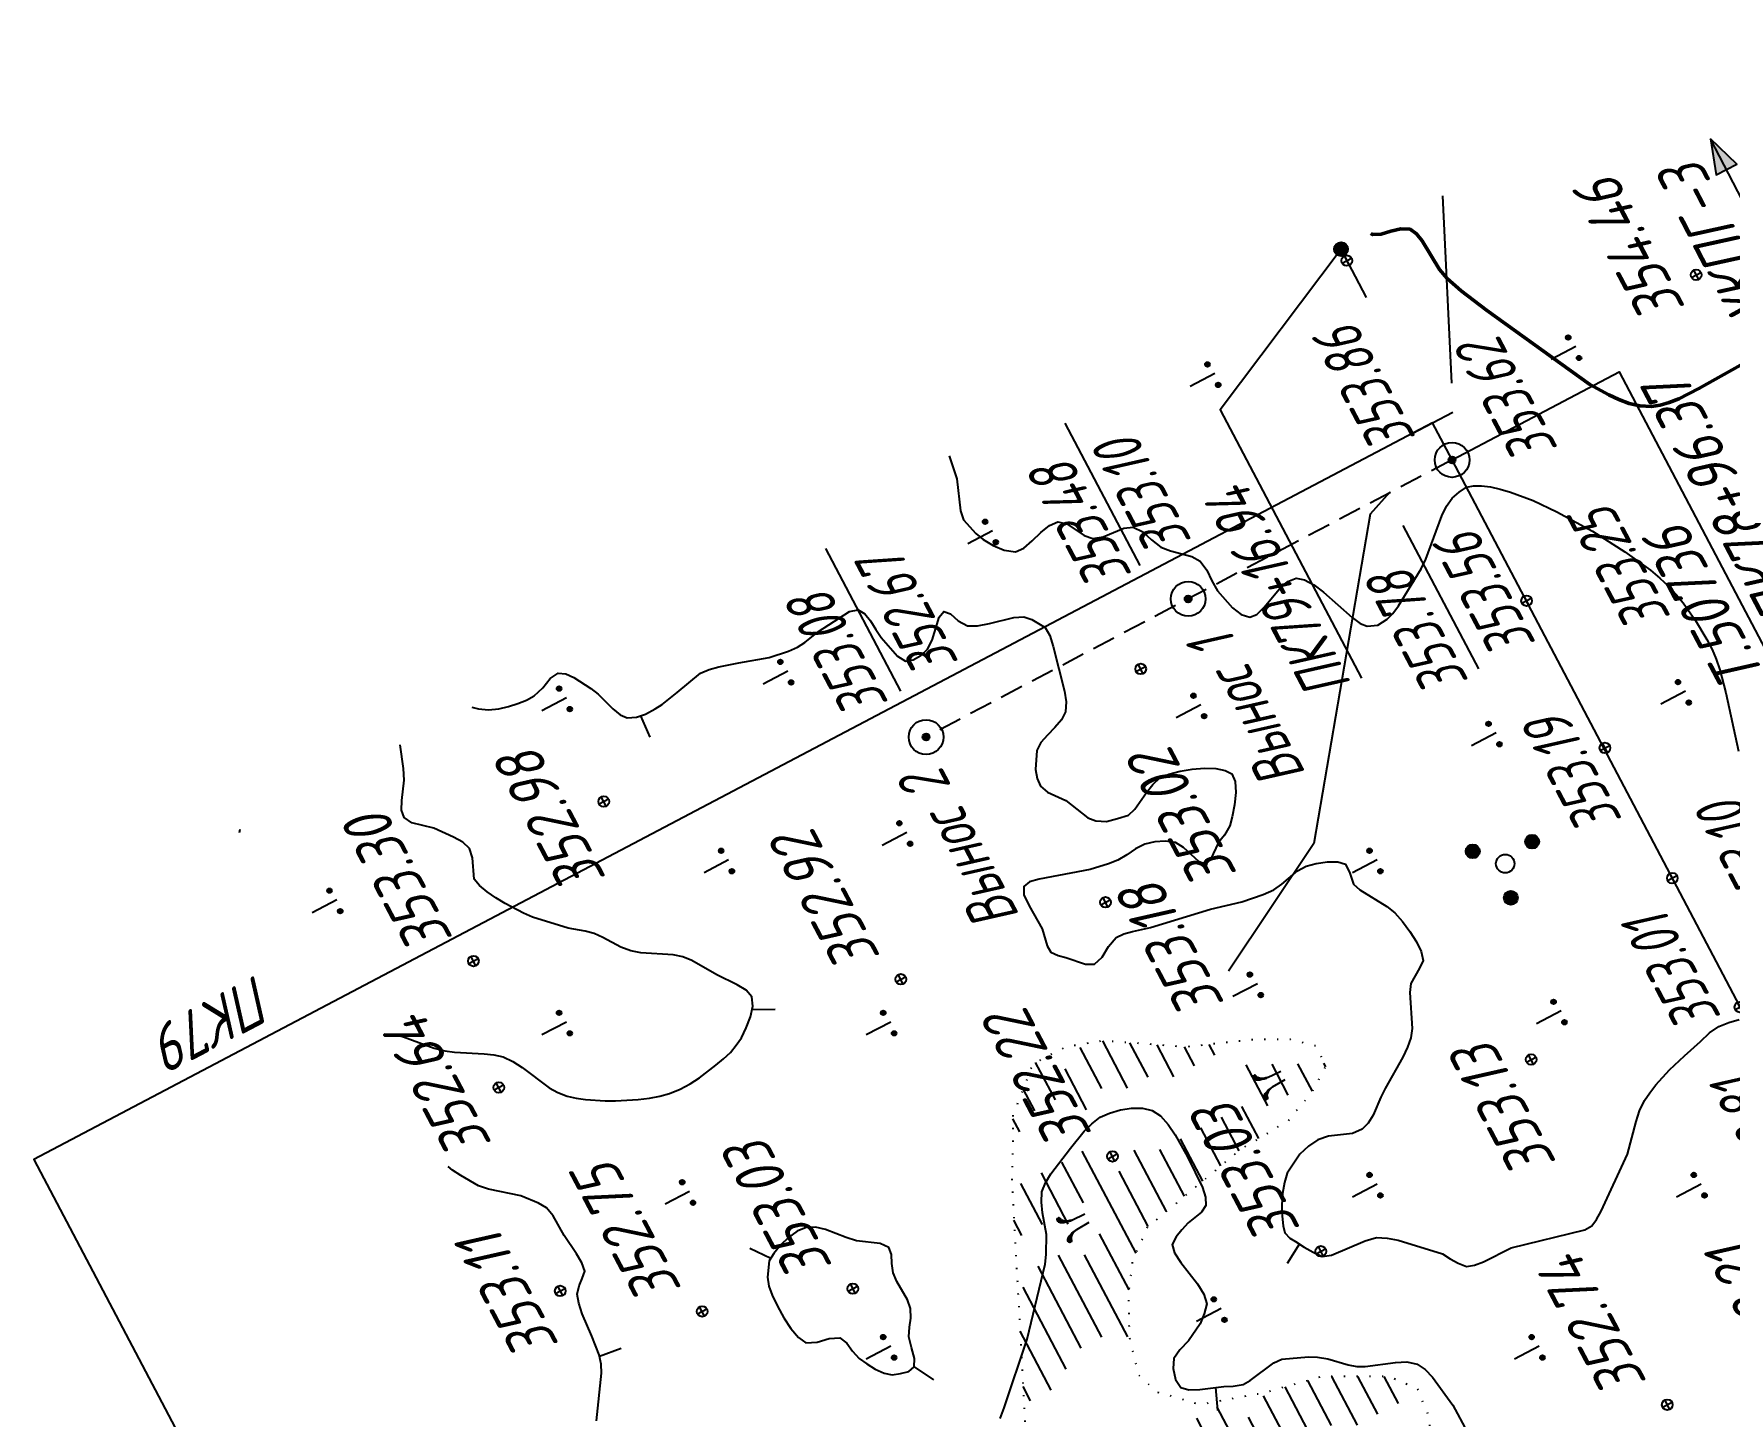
# Model space of a CAD drawing. Extents: x 1519150 to 1520806, y 2185741 to 2187019.
# Drawn here: x 1519149.7 to 1519296.1, y 2186827.5 to 2186946.8 of the extents above; entities that cross this region are included whole.
import ezdxf
from ezdxf.enums import TextEntityAlignment as Align

# ---------------------------------------------------------------- set-up
doc = ezdxf.new("R2010")
doc.units = 0
doc.linetypes.add('ИИDot', pattern=[1, 0, -1])
doc.linetypes.add('ИИHidden', pattern=[3, 2, -1])
for name, color, linetype, lineweight in [('ИИ_БОЛОТО_025', 3, 'Continuous', 25), ('ИИ_ГЕОПУНКТ_025', 7, 'Continuous', 25), ('ИИ_КОНТУР_025', 7, 'ИИDot', 25), ('ИИ_ОТМЕТКА_025', 7, 'Continuous', 25), ('ИИ_ОФОРМЛЕНИЕ_025', 7, 'Continuous', 25), ('ИИ_ПИКЕТАЖ_025', 7, 'Continuous', 25), ('ИИ_РАЗМЕР_025', 7, 'Continuous', 25), ('ИИ_РЕЛЬЕФ_025', 34, 'Continuous', 25), ('ИИ_РЕЛЬЕФ_050', 34, 'Continuous', 50), ('ИИ_ТЕКСТ_025', 7, 'Continuous', 25), ('ИИ_ТРАССА_ТРУБ_025', 7, 'Continuous', 25), ('ИИ_УГОДЬЯ_025', 7, 'Continuous', 25)]:
    doc.layers.add(name, color=color, linetype=linetype, lineweight=lineweight)
doc.styles.add('VNIPISIMPLEXCUR', font='simplex.shx', dxfattribs={"width": 0.8, "oblique": 15})
doc.linetypes.add('ИИ063862', pattern='A,0,[3,3dservice.shx,S=1.5,R=0,X=0.75,Y=0],-4', length=4)
doc.dimstyles.new('ИИ-2000-м-dm$2', dxfattribs={"dimscale": 2, "dimtxt": 2.5, "dimasz": 2.5, "dimexe": 1.25, "dimexo": 0, "dimgap": 1, "dimtad": 2, "dimtoh": 1, "dimzin": 1, "dimdsep": 46, "dimtxsty": 'VNIPISIMPLEXCUR', "dimcen": 2.5, "dimaunit": 1, "dimazin": 0, "dimtfac": 1, "dimtmove": 1, "dimatfit": 2, "dimfxl": 1, "dimarcsym": 0})

# ---------------------------------------------------------------- blocks, each defined once
blk = doc.blocks.new('ИИ05403')
at = {"linetype": 'Continuous', "lineweight": 25}
for points in [[(-0.372, 1.104), (-0.431, 1.161), (-0.48, 1.184), (-0.522, 1.188), (-0.557, 1.174), (-0.584, 1.138), (-0.586, 1.087), (-0.571, 1.061), (-0.533, 1.036), (-0.476, 1.021), (-0.421, 1.002), (-0.364, 0.955), (-0.323, 0.896), (-0.283, 0.809), (-0.251, 0.709), (-0.232, 0.626), (-0.236, 0.688), (-0.255, 0.786), (-0.277, 0.879), (-0.302, 0.97), (-0.328, 1.042)], [(0.421, 1.002), (0.476, 1.021), (0.533, 1.036), (0.571, 1.061), (0.586, 1.087), (0.584, 1.138), (0.557, 1.174), (0.522, 1.188), (0.48, 1.184), (0.431, 1.161), (0.372, 1.104), (0.328, 1.042), (0.302, 0.97), (0.277, 0.879), (0.255, 0.786), (0.236, 0.688), (0.232, 0.626), (0.251, 0.709), (0.283, 0.809), (0.323, 0.896), (0.364, 0.955)]]:
    blk.add_hatch(color=0, dxfattribs=at).paths.add_polyline_path(points)
at = {"color": 0, "linetype": 'Continuous', "lineweight": 25}
for points in [[(-0.232, 0.626), (-0.251, 0.709), (-0.283, 0.809), (-0.323, 0.896), (-0.364, 0.955), (-0.421, 1.002), (-0.476, 1.021), (-0.533, 1.036), (-0.571, 1.061), (-0.586, 1.087), (-0.584, 1.138), (-0.557, 1.174), (-0.522, 1.188), (-0.48, 1.184), (-0.431, 1.161), (-0.372, 1.104), (-0.328, 1.042), (-0.302, 0.97), (-0.277, 0.879), (-0.255, 0.786), (-0.236, 0.688), (-0.232, 0.626), (-0.2, 0)], [(0.232, 0.626), (0.251, 0.709), (0.283, 0.809), (0.323, 0.896), (0.364, 0.955), (0.421, 1.002), (0.476, 1.021), (0.533, 1.036), (0.571, 1.061), (0.586, 1.087), (0.584, 1.138), (0.557, 1.174), (0.522, 1.188), (0.48, 1.184), (0.431, 1.161), (0.372, 1.104), (0.328, 1.042), (0.302, 0.97), (0.277, 0.879), (0.255, 0.786), (0.236, 0.688), (0.232, 0.626), (0.2, 0)]]:
    blk.add_lwpolyline(points, dxfattribs=at)
blk = doc.blocks.new('ИИ05407')
at = {"linetype": 'Continuous', "lineweight": 25}
h = blk.add_hatch(color=0, dxfattribs=at)
edge = h.paths.add_edge_path()
edge.add_arc((-0.5, 0.1), 0.1, 0, 360)
h = blk.add_hatch(color=0, dxfattribs=at)
edge = h.paths.add_edge_path()
edge.add_arc((0.5, 0.1), 0.1, 0, 360)
at = {"color": 0, "linetype": 'Continuous', "lineweight": 25}
blk.add_lwpolyline([(0, 0), (0, 1.2)], dxfattribs=at)
for centre in [(-0.5, 0.1), (0.5, 0.1)]:
    blk.add_circle(centre, 0.1, dxfattribs=at)
blk = doc.blocks.new('ИИ053951')
at = {"linetype": 'Continuous', "lineweight": 25}
h = blk.add_hatch(color=0, dxfattribs=at)
edge = h.paths.add_edge_path()
edge.add_arc((-1.403, 0.53), 0.3, 0, 360)
h = blk.add_hatch(color=0, dxfattribs=at)
edge = h.paths.add_edge_path()
edge.add_arc((1.16, 0.95), 0.3, 0, 360)
h = blk.add_hatch(color=0, dxfattribs=at)
edge = h.paths.add_edge_path()
edge.add_arc((0.243, -1.48), 0.3, 0, 360)
at = {"color": 0, "linetype": 'Continuous', "lineweight": 25}
for centre, radius in [((-1.403, 0.53), 0.3), ((1.16, 0.95), 0.3), ((0, 0), 0.4), ((0.243, -1.48), 0.3)]:
    blk.add_circle(centre, radius, dxfattribs=at)
blk = doc.blocks.new('ИИ053296')
at = {"color": 0, "linetype": 'Continuous', "lineweight": 25}
blk.add_lwpolyline([(0, 0), (1, 0)], dxfattribs=at)
blk = doc.blocks.new('PICKET')
at = {"color": 0, "linetype": 'Continuous', "lineweight": 25}
for p, q in [((-0.23, 0), (0.23, 0)), ((0, 0.23), (0, -0.23))]:
    blk.add_line(p, q, dxfattribs=at)
blk.add_circle((0, 0), 0.23, dxfattribs=at)
at = {"color": 0, "linetype": 'Continuous', "style": 'VNIPISIMPLEXCUR', "oblique": 15, "width": 0.8}
blk.add_attdef('OTMETKA', (1.25, 0.3), '', height=2, dxfattribs=at)
at = {"color": 8, "linetype": 'Continuous', "style": 'VNIPISIMPLEXCUR', "oblique": 15, "width": 0.8, "flags": 1}
blk.add_attdef('NOMER', (1.25, -2.7), '', height=2, dxfattribs=at)
blk = doc.blocks.new('ИИ050052Р')
at = {"linetype": 'Continuous', "lineweight": 25}
h = blk.add_hatch(color=0, dxfattribs=at)
edge = h.paths.add_edge_path()
edge.add_arc((0, 0), 0.15, 0, 360)
at = {"color": 0, "linetype": 'Continuous', "lineweight": 25}
for radius in [0.75, 0.15]:
    blk.add_circle((0, 0), radius, dxfattribs=at)
at = {"color": 0, "linetype": 'Continuous', "style": 'VNIPISIMPLEXCUR', "oblique": 15, "width": 0.8}
for tag, p in [('CENTRE', (1.45, 0.7)), ('HEIGHT', (1.45, -2.7))]:
    blk.add_attdef(tag, p, '', height=2, dxfattribs=at)
for tag, p in [('NUMBER', (-2, -1)), ('STATIONING', (-2, -4.4)), ('ALPHA', (-2, -7.8))]:
    blk.add_attdef(tag, text='', height=2, dxfattribs=at).set_placement(p, align=Align.RIGHT)
at = {"color": 253, "linetype": 'Continuous', "style": 'VNIPISIMPLEXCUR', "oblique": 15, "width": 0.8, "flags": 1}
blk.add_attdef('NOTE', text='', height=1.6, dxfattribs=at).set_placement((-2, -10.8), align=Align.RIGHT)
blk = doc.blocks.new('ИИ15001')
at = {"color": 0, "linetype": 'Continuous', "lineweight": 25}
blk.add_lwpolyline([(0, 1), (0, -1)], dxfattribs=at)
at = {"color": 0, "linetype": 'Continuous', "lineweight": 25, "style": 'VNIPISIMPLEXCUR', "oblique": 15, "width": 0.8}
blk.add_attdef('STATIONING', text='', height=2, dxfattribs=at).set_placement((0, 2), align=Align.CENTER)
at = {"color": 7, "linetype": 'Continuous', "lineweight": 25, "style": 'VNIPISIMPLEXCUR', "oblique": 15, "width": 0.8}
blk.add_attdef('HEIGHT', text='', height=2, dxfattribs=at).set_placement((0, -2), align=Align.TOP_CENTER)
blk = doc.blocks.new('ИИ15002')
at = {"linetype": 'Continuous', "lineweight": 25}
h = blk.add_hatch(color=0, dxfattribs=at)
edge = h.paths.add_edge_path()
edge.add_arc((0, 0), 0.3, 0, 360)
at = {"color": 0, "linetype": 'Continuous', "lineweight": 25}
blk.add_circle((0, 0), 0.3, dxfattribs=at)
at = {"color": 0, "linetype": 'Continuous', "style": 'VNIPISIMPLEXCUR', "oblique": 15, "width": 0.8}
blk.add_attdef('STATIONING', (1, 1.3), '', height=2, rotation=90, dxfattribs=at)
at = {"color": 7, "linetype": 'Continuous', "style": 'VNIPISIMPLEXCUR', "oblique": 15, "width": 0.8}
blk.add_attdef('HEIGHT', text='', height=2, dxfattribs=at).set_placement((0, -1.3), align=Align.TOP_CENTER)
blk = doc.blocks.new('*D65')
at = {"layer": 'Defpoints', "color": 0, "transparency": 16777216}
for p in [(1519482.41, 2186840.19), (1519365.94, 2186752.54), (1519273.87, 2186671.02), (1519643.41, 2186205.47), (1519806.55, 2185895.82)]:
    blk.add_point(p, dxfattribs=at)
at = {"layer": 'ИИ_РАЗМЕР_025', "color": 0, "lineweight": -2, "transparency": 16777216}
for p, q in [((1519364.26, 2186763), (1519357.12, 2186776.56)), ((1519363.33, 2186753.39), (1519364.26, 2186763)), ((1519360.92, 2186741.64), (1519354.17, 2186754.46))]:
    blk.add_line(p, q, dxfattribs=at)
blk.add_arc((1519360.92, 2186741.64), 12, 58.2429, 98.5895, dxfattribs=at)
at = {"layer": 'ИИ_РАЗМЕР_025', "color": 0, "transparency": 16777216}
for points in [[(1519359.34, 2186752.87), (1519358.92, 2186754.13), (1519355.33, 2186752.25)], [(1519367.68, 2186752.34), (1519366.8, 2186751.34), (1519370.24, 2186749.2)]]:
    blk.add_solid(points, dxfattribs=at)
at = {"layer": 'ИИ_РАЗМЕР_025', "color": 0, "transparency": 16777216, "insert": (1519357.47, 2186768.65), "char_height": 4, "attachment_point": 5, "rotation": 117.7798, "style": 'VNIPISIMPLEXCUR'}
blk.add_mtext("78°44'", dxfattribs=at)
blk = doc.blocks.new('*D66')
at = {"layer": 'Defpoints', "color": 0, "transparency": 16777216}
for p in [(1519297.92, 2186946.83), (1519482.41, 2186840.19), (1519385.29, 2186766.6), (1519273.87, 2186671.02), (1519823.89, 2185948.39)]:
    blk.add_point(p, dxfattribs=at)
at = {"layer": 'ИИ_РАЗМЕР_025', "color": 0, "lineweight": -2, "transparency": 16777216}
blk.add_arc((1519392.51, 2186767.27), 7.25, 149.8038, 187.0253, dxfattribs=at)
at = {"layer": 'ИИ_РАЗМЕР_025', "color": 0, "transparency": 16777216}
for points in [[(1519385.79, 2186771.39), (1519386.71, 2186770.43), (1519389.14, 2186773.68)], [(1519385.93, 2186766.64), (1519384.71, 2186766.12), (1519386.88, 2186762.7)]]:
    blk.add_solid(points, dxfattribs=at)
at = {"layer": 'ИИ_РАЗМЕР_025', "color": 0, "transparency": 16777216, "insert": (1519377.32, 2186774.54), "char_height": 4, "attachment_point": 5, "rotation": 117.7798, "style": 'VNIPISIMPLEXCUR'}
blk.add_mtext("101°16'", dxfattribs=at)
blk = doc.blocks.new('ИИ15008')
at = {"linetype": 'Continuous', "lineweight": 25}
blk.add_hatch(color=0, dxfattribs=at).paths.add_polyline_path([(0, 0), (1.5, -0.5), (1.5, 0.5)])
at = {"color": 0, "linetype": 'Continuous', "lineweight": 25}
blk.add_lwpolyline([(0, 0), (1.5, -0.5), (1.5, 0.5)], close=True, dxfattribs=at)
blk.add_lwpolyline([(8.5, 0), (0, 0)], dxfattribs=at)

msp = doc.modelspace()

# ---------------------------------------------------------------- hatches: boundary and pattern name
at = {"layer": 'ИИ_БОЛОТО_025'}
h = msp.add_hatch(dxfattribs=at)
h.set_pattern_fill('ИИ_БОЛОТО', color=256, scale=2, style=0, pattern_type=2)
h.set_pattern_definition([(117.7798, (1533330.692, 2181764.337), (-30.08134, -15.84654), [10, -3, 4, -5, 4, -8]), (117.7798, (1533328.457, 2181764.29), (-30.08134, -15.84654), [8, -3, 5, -4, 5, -9]), (117.7798, (1533326.22, 2181764.243), (-30.08134, -15.84654), [8, -3, 4, -6, 4, -9]), (117.7798, (1533324.452, 2181763.31), (-30.08134, -15.84654), [8, -3, 4, -5, 4, -10]), (117.7798, (1533323.15, 2181761.493), (-30.08134, -15.84654), [8, -3, 3, -7, 4, -9]), (117.7798, (1533321.845, 2181759.677), (-30.08134, -15.84654), [8, -3, 3, -8, 4, -8]), (117.7798, (1533320.075, 2181758.744), (-30.08134, -15.84654), [8, -4, 3, -10, 4, -5]), (117.7798, (1533318.306, 2181757.812), (-30.08134, -15.84654), [8, -5, 3, -10, 4, -4]), (117.7798, (1533317.003, 2181755.995), (-30.08134, -15.84654), [9, -5, 4, -5, 8, -3]), (117.7798, (1533315.7, 2181754.18), (-30.08134, -15.84654), [7, -5, 4, -5, 10, -3]), (117.7798, (1533313.93, 2181753.246), (-30.08134, -15.84654), [7, -4, 5, -5, 9, -4]), (117.7798, (1533312.626, 2181751.43), (-30.08134, -15.84654), [7, -4, 6, -5, 9, -3]), (117.7798, (1533310.857, 2181750.497), (-30.08134, -15.84654), [5, -6, 6, -6, 7, -4]), (117.7798, (1533309.087, 2181749.565), (-30.08134, -15.84654), [4, -6, 7, -6, 5, -6]), (117.7798, (1533307.318, 2181748.633), (-30.08134, -15.84654), [3, -7, 8, -6, 4, -6]), (117.7798, (1533305.55, 2181747.7), (-30.08134, -15.84654), [3, -6, 8, -6, 4, -7]), (117.7798, (1533303.78, 2181746.77), (-30.08134, -15.84654), [4, -6, 10, -5, 4, -5])])
h.paths.add_polyline_path([(1519224.396, 2186786.213), (1519230.092, 2186788.304), (1519233.088, 2186788.485), (1519236.719, 2186789.302), (1519239.171, 2186790.662), (1519240.532, 2186792.477), (1519241.168, 2186795.379), (1519241.168, 2186799.189), (1519235.723, 2186819.73), (1519234.192, 2186847.734), (1519234.283, 2186851.453), (1519234.283, 2186853.449), (1519236.008, 2186857.894), (1519238.822, 2186859.345), (1519242.09, 2186859.889), (1519249.171, 2186859.345), (1519255.163, 2186859.98), (1519258.25, 2186859.98), (1519260.428, 2186859.436), (1519261.336, 2186857.712), (1519260.065, 2186855.354), (1519258.068, 2186852.996), (1519253.892, 2186850.456), (1519245.905, 2186843.785), (1519244.634, 2186840.882), (1519244.271, 2186837.979), (1519244.361, 2186834.26), (1519245.178, 2186830.995), (1519246.722, 2186829.543), (1519250.444, 2186828.455), (1519255.891, 2186829.453), (1519261.065, 2186830.904), (1519266.694, 2186830.904), (1519269.236, 2186829.816), (1519270.325, 2186827.185), (1519270.053, 2186823.829), (1519269.327, 2186820.382), (1519265.155, 2186806.558), (1519263.35, 2186803.021), (1519260.532, 2186800.279), (1519257.138, 2186798.258), (1519254.465, 2186796.886), (1519250.636, 2186795.154), (1519247.386, 2186792.051), (1519245.869, 2186789.525), (1519243.482, 2186782.037), (1519243.554, 2186780.6), (1519243.949, 2186779.486), (1519245.352, 2186777.977), (1519247.365, 2186777.151), (1519250.457, 2186776.576), (1519253.153, 2186776.576), (1519255.85, 2186777.439), (1519257.755, 2186778.768), (1519260.308, 2186781.606), (1519262.435, 2186785.678), (1519263.478, 2186787.007), (1519264.233, 2186787.439), (1519264.951, 2186787.476), (1519267.242, 2186786.23), (1519268.85, 2186783.119), (1519269.545, 2186780.708), (1519269.597, 2186778.479), (1519269.493, 2186777.131), (1519268.663, 2186775.783), (1519266.899, 2186774.642), (1519260.457, 2186772.698), (1519257.499, 2186771.868), (1519254.697, 2186770.831), (1519250.235, 2186768.135), (1519248.782, 2186766.425), (1519248.315, 2186765.491), (1519248.315, 2186764.403), (1519248.938, 2186762.796), (1519249.56, 2186761.914), (1519253.61, 2186757.591), (1519262.265, 2186752.833), (1519264.027, 2186751.487), (1519267.239, 2186751.383), (1519270.762, 2186752.005), (1519273.248, 2186753.04), (1519276.149, 2186755.421), (1519278.843, 2186757.698), (1519282.366, 2186758.837), (1519285.316, 2186758.426), (1519284.717, 2186755.636), (1519285.216, 2186754.54), (1519283.396, 2186748.741), (1519282.261, 2186746.113), (1519280.663, 2186744.516), (1519277.156, 2186743.279), (1519274.784, 2186743.125), (1519270.279, 2186741.321), (1519270.321, 2186742.492), (1519269.819, 2186743.536), (1519269.108, 2186744.331), (1519267.895, 2186744.707), (1519266.389, 2186744.581), (1519264.298, 2186744.331), (1519261.955, 2186744.372), (1519259.362, 2186744.289), (1519254.972, 2186744.586), (1519251.801, 2186745.948), (1519248.019, 2186747.82), (1519245.76, 2186749.074), (1519243.691, 2186749.59)])

# ---------------------------------------------------------------- linework, layer by layer
at = {"layer": 'ИИ_ГЕОПУНКТ_025'}
for points in [[(1519272.21, 2186910.04), (1519286.642, 2186917.643), (1519301.269, 2186889.877)], [(1519245.278, 2186900.914), (1519238.792, 2186913.227)], [(1519274.51, 2186892.006), (1519267.996, 2186904.371)], [(1519224.615, 2186890.077), (1519218.129, 2186902.39)]]:
    msp.add_lwpolyline(points, dxfattribs=at)
at = {"layer": 'ИИ_КОНТУР_025', "flags": 128}
msp.add_lwpolyline([(1519285.316, 2186758.426), (1519282.366, 2186758.837), (1519278.843, 2186757.698), (1519276.149, 2186755.421), (1519273.248, 2186753.04), (1519270.762, 2186752.005), (1519267.239, 2186751.383), (1519264.027, 2186751.487), (1519262.265, 2186752.833), (1519253.61, 2186757.591), (1519249.56, 2186761.914), (1519248.938, 2186762.796), (1519248.315, 2186764.403), (1519248.315, 2186765.491), (1519248.782, 2186766.425), (1519250.235, 2186768.135), (1519254.697, 2186770.831), (1519257.499, 2186771.868), (1519260.457, 2186772.698), (1519266.899, 2186774.642), (1519268.663, 2186775.783), (1519269.493, 2186777.131), (1519269.597, 2186778.479), (1519269.545, 2186780.708), (1519268.85, 2186783.119), (1519267.242, 2186786.23), (1519264.951, 2186787.476), (1519264.233, 2186787.439), (1519263.478, 2186787.007), (1519262.435, 2186785.678), (1519260.308, 2186781.606), (1519257.755, 2186778.768), (1519255.85, 2186777.439), (1519253.153, 2186776.576), (1519250.457, 2186776.576), (1519247.365, 2186777.151), (1519245.352, 2186777.977), (1519243.949, 2186779.486), (1519243.554, 2186780.6), (1519243.482, 2186782.037), (1519245.869, 2186789.525), (1519247.386, 2186792.051), (1519250.636, 2186795.154), (1519254.465, 2186796.886), (1519257.138, 2186798.258), (1519260.532, 2186800.279), (1519263.35, 2186803.021), (1519265.155, 2186806.558), (1519269.327, 2186820.382), (1519270.053, 2186823.829), (1519270.325, 2186827.185), (1519269.236, 2186829.816), (1519266.694, 2186830.904), (1519261.065, 2186830.904), (1519255.891, 2186829.453), (1519250.444, 2186828.455), (1519246.722, 2186829.543), (1519245.178, 2186830.995), (1519244.361, 2186834.26), (1519244.271, 2186837.979), (1519244.634, 2186840.882), (1519245.905, 2186843.785), (1519253.892, 2186850.456), (1519258.068, 2186852.996), (1519260.065, 2186855.354), (1519261.336, 2186857.712), (1519260.428, 2186859.436), (1519258.25, 2186859.98), (1519255.163, 2186859.98), (1519249.171, 2186859.345), (1519242.09, 2186859.889), (1519238.822, 2186859.345), (1519236.008, 2186857.894), (1519234.283, 2186853.449), (1519234.283, 2186851.453), (1519234.192, 2186847.734), (1519235.723, 2186819.73), (1519241.168, 2186799.189), (1519241.168, 2186795.379), (1519240.532, 2186792.477), (1519239.171, 2186790.662), (1519236.719, 2186789.302), (1519233.088, 2186788.485), (1519230.092, 2186788.304), (1519224.396, 2186786.213)], dxfattribs=at)
at = {"layer": 'ИИ_ОФОРМЛЕНИЕ_025'}
msp.add_lwpolyline([(1519270.52, 2186913.248), (1519149.732, 2186849.618), (1519308.201, 2186548.797), (1519428.998, 2186612.442)], dxfattribs=at)
at = {"layer": 'ИИ_ПИКЕТАЖ_025', "color": 4}
msp.add_lwpolyline([(1519262.622, 2186928.239), (1519252.183, 2186914.36), (1519264.389, 2186891.189)], dxfattribs=at)
at = {"layer": 'ИИ_РЕЛЬЕФ_025'}
for points, elevation in [([(1519228.772, 2186910.407), (1519229.44, 2186908.422), (1519229.746, 2186905.642), (1519230.006, 2186904.87), (1519231.089, 2186903.688), (1519231.724, 2186903.185), (1519232.573, 2186902.659), (1519233.525, 2186902.245), (1519234.496, 2186902.112), (1519235.215, 2186902.425), (1519235.955, 2186903.052), (1519236.702, 2186903.779), (1519237.446, 2186904.395), (1519238.174, 2186904.688), (1519238.933, 2186904.511), (1519240.424, 2186903.521), (1519241.199, 2186903.247), (1519242.064, 2186903.389), (1519243.859, 2186904.15), (1519244.674, 2186904.244), (1519245.497, 2186903.832), (1519246.241, 2186903.144), (1519247.057, 2186902.522), (1519247.896, 2186902.205), (1519249.724, 2186901.708), (1519250.465, 2186901.302), (1519251.033, 2186900.524), (1519251.449, 2186899.607), (1519251.966, 2186898.735), (1519253.249, 2186897.273), (1519253.986, 2186896.69), (1519254.743, 2186896.457), (1519255.357, 2186896.705), (1519255.987, 2186897.318), (1519257.311, 2186898.923), (1519258.015, 2186899.553), (1519258.752, 2186899.829), (1519259.472, 2186899.686), (1519260.266, 2186899.252), (1519261.103, 2186898.617), (1519263.57, 2186896.438), (1519264.276, 2186895.927), (1519264.872, 2186895.677), (1519265.81, 2186895.764), (1519266.617, 2186896.296), (1519267.098, 2186896.781), (1519267.583, 2186897.438), (1519269.538, 2186900.64), (1519269.941, 2186901.477), (1519271.32, 2186905.226), (1519271.724, 2186906.063), (1519272.227, 2186906.731), (1519272.816, 2186907.253), (1519273.456, 2186907.687), (1519274.053, 2186907.803), (1519274.745, 2186907.81), (1519275.518, 2186907.716), (1519276.363, 2186907.532), (1519277.267, 2186907.266), (1519279.211, 2186906.526), (1519281.258, 2186905.567), (1519284.328, 2186903.881), (1519287.124, 2186902.116), (1519289.342, 2186900.517), (1519290.166, 2186899.833), (1519290.905, 2186899.139), (1519291.572, 2186898.432), (1519292.178, 2186897.707), (1519293.247, 2186896.185), (1519294.202, 2186894.54), (1519294.664, 2186893.66), (1519295.031, 2186892.835), (1519295.344, 2186891.922), (1519295.852, 2186889.922), (1519296.944, 2186884.895)], 353.5), ([(1519187.556, 2186888.695), (1519188.118, 2186888.546), (1519188.981, 2186888.463), (1519189.882, 2186888.554), (1519190.733, 2186888.737), (1519191.53, 2186888.996), (1519192.264, 2186889.311), (1519192.93, 2186889.665), (1519193.679, 2186890.375), (1519194.304, 2186891.182), (1519194.998, 2186891.638), (1519195.659, 2186891.569), (1519196.374, 2186891.243), (1519197.829, 2186890.309), (1519198.466, 2186889.808), (1519199.732, 2186888.553), (1519200.359, 2186888.041), (1519200.979, 2186887.766), (1519201.771, 2186887.825), (1519202.555, 2186888.099), (1519203.377, 2186888.537), (1519203.988, 2186888.921), (1519205.292, 2186889.946), (1519207.305, 2186891.634), (1519208.063, 2186891.941), (1519208.874, 2186892.179), (1519210.599, 2186892.523), (1519213.224, 2186892.993), (1519214.893, 2186893.526), (1519215.67, 2186893.861), (1519216.311, 2186894.281), (1519217.493, 2186895.241), (1519220.156, 2186896.965), (1519220.923, 2186897.092), (1519221.489, 2186896.763), (1519221.976, 2186896.136), (1519222.431, 2186895.391), (1519222.901, 2186894.705), (1519224.302, 2186893.085), (1519225.014, 2186892.664), (1519225.667, 2186892.772), (1519226.327, 2186893.167), (1519226.911, 2186893.709), (1519227.317, 2186894.491), (1519227.919, 2186896.46), (1519228.329, 2186896.954), (1519228.904, 2186896.748), (1519229.566, 2186896.15), (1519230.355, 2186895.716), (1519231.218, 2186895.72), (1519232.251, 2186895.931), (1519234.364, 2186896.443), (1519235.214, 2186896.48), (1519235.916, 2186896.277), (1519237.06, 2186895.585), (1519237.471, 2186894.87), (1519237.768, 2186893.935), (1519238.729, 2186890.079), (1519238.882, 2186889.162), (1519238.819, 2186888.285), (1519238.477, 2186887.588), (1519237.913, 2186886.927), (1519237.273, 2186886.281), (1519236.705, 2186885.632), (1519236.355, 2186884.959), (1519236.226, 2186883.312), (1519236.373, 2186882.518), (1519236.66, 2186881.869), (1519237.256, 2186881.351), (1519238.853, 2186880.643), (1519240.761, 2186879.146), (1519241.432, 2186878.868), (1519242.363, 2186878.822), (1519243.318, 2186879.068), (1519244.259, 2186879.369), (1519244.817, 2186879.873), (1519245.807, 2186881.315), (1519246.366, 2186882.003), (1519246.977, 2186882.597), (1519247.756, 2186882.902), (1519248.718, 2186883.152), (1519249.775, 2186883.329), (1519250.837, 2186883.412), (1519251.818, 2186883.385), (1519252.627, 2186883.228), (1519253.178, 2186882.923), (1519253.491, 2186882.263), (1519253.549, 2186881.312), (1519253.434, 2186880.244), (1519253.225, 2186879.228), (1519253.004, 2186878.436), (1519252.557, 2186877.652), (1519252.027, 2186877.006), (1519251.36, 2186875.533), (1519250.922, 2186875.138), (1519250.375, 2186875.333), (1519249.021, 2186876.571), (1519248.315, 2186876.993), (1519247.437, 2186877.109), (1519246.533, 2186877.056), (1519245.665, 2186876.855), (1519244.867, 2186876.469), (1519244.108, 2186875.945), (1519243.334, 2186875.48), (1519242.549, 2186875.171), (1519240.95, 2186874.663), (1519236.554, 2186873.831), (1519235.71, 2186873.604), (1519235.217, 2186873.199), (1519235.24, 2186872.476), (1519235.677, 2186871.543), (1519236.8, 2186869.549), (1519237.238, 2186868.077), (1519237.563, 2186867.522), (1519238.177, 2186867.237), (1519238.859, 2186867.067), (1519240.564, 2186866.492), (1519241.337, 2186866.494), (1519241.986, 2186867.091), (1519242.541, 2186868.027), (1519243.209, 2186868.801), (1519243.872, 2186869.12), (1519244.616, 2186869.323), (1519246.155, 2186869.657), (1519251.347, 2186871.236), (1519254.045, 2186871.877), (1519255.898, 2186872.511), (1519256.807, 2186872.918), (1519257.507, 2186873.406), (1519258.871, 2186874.559), (1519259.612, 2186874.96), (1519260.486, 2186875.2), (1519261.453, 2186875.341), (1519262.35, 2186875.335), (1519263.015, 2186875.133), (1519263.37, 2186874.361), (1519263.698, 2186873.399), (1519264.237, 2186872.917), (1519266.563, 2186871.478), (1519267.276, 2186870.928), (1519267.922, 2186870.184), (1519268.567, 2186869.329), (1519269.132, 2186868.437), (1519269.537, 2186867.58), (1519269.704, 2186866.828), (1519269.4, 2186866.147), (1519268.65, 2186864.83), (1519268.573, 2186864.062), (1519268.751, 2186860.952), (1519268.653, 2186860.136), (1519268.374, 2186859.338), (1519267.949, 2186858.471), (1519266.424, 2186855.75), (1519266.061, 2186855.008), (1519265.382, 2186853.461), (1519264.974, 2186852.781), (1519264.457, 2186852.246), (1519263.599, 2186851.884), (1519261.529, 2186851.637), (1519260.605, 2186851.327), (1519259.808, 2186850.78), (1519259.076, 2186850.098), (1519257.965, 2186848.447), (1519257.728, 2186847.647), (1519257.58, 2186846.698), (1519257.516, 2186845.694), (1519257.53, 2186844.731), (1519257.617, 2186843.903), (1519257.768, 2186843.306), (1519258.19, 2186842.85), (1519258.7, 2186842.561), (1519259.44, 2186842.073), (1519260.203, 2186841.633), (1519260.987, 2186841.241), (1519261.803, 2186841.36), (1519264.702, 2186842.609), (1519265.695, 2186842.881), (1519266.606, 2186842.839), (1519267.544, 2186842.661), (1519271.377, 2186841.488), (1519272.049, 2186841.055), (1519272.745, 2186840.691), (1519273.467, 2186840.395), (1519274.159, 2186840.495), (1519274.92, 2186840.791), (1519277.324, 2186842.013), (1519283.677, 2186843.543), (1519284.285, 2186843.915), (1519284.678, 2186844.439), (1519285.1, 2186845.182), (1519287.359, 2186850.086), (1519288.097, 2186852.906), (1519288.41, 2186853.826), (1519288.838, 2186854.711), (1519289.281, 2186855.396), (1519289.8, 2186856.075), (1519290.996, 2186857.386), (1519292.28, 2186858.585), (1519293.679, 2186859.834), (1519294.445, 2186860.576), (1519295.262, 2186861.115), (1519296.125, 2186861.472), (1519297.01, 2186861.727)], 353), ([(1519179.986, 2186860.482), (1519180.837, 2186860.414), (1519181.639, 2186860.218), (1519184.306, 2186859.252), (1519185.228, 2186859.002), (1519186.049, 2186858.887), (1519188.605, 2186858.768), (1519189.444, 2186858.655), (1519190.268, 2186858.492), (1519191.095, 2186858.1), (1519191.904, 2186857.564), (1519194.233, 2186855.805), (1519194.98, 2186855.406), (1519195.794, 2186855.11), (1519196.564, 2186854.918), (1519197.36, 2186854.801), (1519199.066, 2186854.704), (1519199.971, 2186854.703), (1519201.915, 2186854.808), (1519202.883, 2186854.927), (1519203.802, 2186855.097), (1519204.636, 2186855.325), (1519205.546, 2186855.693), (1519206.403, 2186856.154), (1519207.206, 2186856.676), (1519208.634, 2186857.773), (1519209.288, 2186858.324), (1519209.882, 2186858.883), (1519210.38, 2186859.498), (1519210.837, 2186860.147), (1519211.256, 2186860.992), (1519211.621, 2186861.942), (1519211.816, 2186862.874), (1519211.726, 2186863.666), (1519211.244, 2186864.254), (1519210.457, 2186864.72), (1519208.701, 2186865.576), (1519206.562, 2186866.827), (1519205.769, 2186867.144), (1519204.931, 2186867.314), (1519202.141, 2186867.479), (1519201.286, 2186867.637), (1519200.429, 2186867.967), (1519198.854, 2186868.815), (1519198.109, 2186869.144), (1519197.34, 2186869.352), (1519195.868, 2186869.621), (1519192.787, 2186870.562), (1519192.023, 2186870.897), (1519190.438, 2186871.728), (1519189.62, 2186872.215), (1519188.863, 2186872.736), (1519188.225, 2186873.28), (1519187.763, 2186873.835), (1519187.623, 2186875.67), (1519187.349, 2186876.479), (1519186.774, 2186877.02), (1519185.98, 2186877.454), (1519184.261, 2186878.257), (1519182.367, 2186878.709), (1519181.695, 2186879.155), (1519181.493, 2186879.798), (1519181.52, 2186880.624), (1519181.712, 2186882.386), (1519181.642, 2186883.404), (1519181.377, 2186885.44)], 353), ([(1519167.496, 2186877.871), (1519167.559, 2186878.161)], 353.5), ([(1519233.171, 2186827.271), (1519233.535, 2186828.187), (1519235.51, 2186834.109), (1519237.074, 2186840.581), (1519237.15, 2186841.422), (1519237.194, 2186843.148), (1519236.834, 2186845.015), (1519236.744, 2186845.939), (1519236.789, 2186846.849), (1519237.086, 2186847.622), (1519237.553, 2186848.378), (1519239.247, 2186850.615), (1519240.451, 2186852.074), (1519241.108, 2186852.724), (1519241.83, 2186853.279), (1519242.638, 2186853.626), (1519243.563, 2186853.907), (1519244.532, 2186854.073), (1519245.471, 2186854.073), (1519246.308, 2186853.867), (1519247.017, 2186853.392), (1519247.684, 2186852.663), (1519248.301, 2186851.768), (1519249.36, 2186849.848), (1519250.665, 2186847.208), (1519250.927, 2186846.373), (1519250.938, 2186845.656), (1519250.583, 2186845.083), (1519249.413, 2186844.147), (1519248.862, 2186843.569), (1519248.394, 2186842.956), (1519248.044, 2186842.292), (1519248.244, 2186841.583), (1519248.782, 2186840.746), (1519250.214, 2186838.901), (1519250.779, 2186837.998), (1519251.023, 2186837.179), (1519250.801, 2186836.309), (1519250.457, 2186835.441), (1519249.444, 2186833.958), (1519248.704, 2186833.188), (1519248.168, 2186832.435), (1519248.129, 2186831.581), (1519248.333, 2186830.636), (1519248.787, 2186829.949), (1519249.485, 2186829.732), (1519250.436, 2186829.776), (1519252.488, 2186830.021), (1519253.3, 2186830.053), (1519254.167, 2186830.211), (1519254.772, 2186830.535), (1519256.826, 2186832.058), (1519257.522, 2186832.395), (1519259.814, 2186832.595), (1519260.59, 2186832.563), (1519261.467, 2186832.402), (1519263.247, 2186831.887), (1519263.988, 2186831.741), (1519264.696, 2186831.761), (1519267.328, 2186832.104), (1519268.306, 2186832.16), (1519269.205, 2186831.967), (1519269.901, 2186831.505), (1519270.528, 2186830.828), (1519272.289, 2186828.425), (1519273.513, 2186826.112)], 352.5), ([(1519198.318, 2186827.063), (1519198.743, 2186831.164), (1519198.733, 2186831.951), (1519198.548, 2186832.757), (1519197.923, 2186834.38), (1519197.093, 2186836.314), (1519196.79, 2186837.211), (1519196.662, 2186838.002), (1519196.823, 2186838.714), (1519197.086, 2186839.341), (1519197.3, 2186839.978), (1519197.066, 2186840.712), (1519196.604, 2186841.493), (1519195.541, 2186843.081), (1519194.576, 2186844.764), (1519193.997, 2186845.46), (1519193.303, 2186845.873), (1519191.78, 2186846.494), (1519188.997, 2186847.069), (1519188.131, 2186847.366), (1519186.596, 2186848.234), (1519185.875, 2186848.714), (1519185.514, 2186849.03)], 353)]:
    msp.add_lwpolyline(points, dxfattribs=dict(at, elevation=elevation))
at = {"layer": 'ИИ_РЕЛЬЕФ_025', "elevation": 353}
msp.add_lwpolyline([(1519225.759, 2186831.724), (1519225.791, 2186832.45), (1519225.512, 2186833.391), (1519225.301, 2186834.324), (1519225.356, 2186835.137), (1519225.474, 2186835.942), (1519225.447, 2186836.763), (1519225.169, 2186837.525), (1519224.268, 2186839.085), (1519223.93, 2186839.83), (1519223.827, 2186840.642), (1519223.81, 2186841.427), (1519223.573, 2186842.034), (1519222.827, 2186842.376), (1519220.767, 2186842.607), (1519219.882, 2186842.903), (1519218.085, 2186843.593), (1519217.226, 2186843.789), (1519216.428, 2186843.754), (1519215.664, 2186843.433), (1519214.9, 2186842.892), (1519214.199, 2186842.224), (1519213.624, 2186841.519), (1519213.238, 2186840.868), (1519213.09, 2186839.477), (1519213.211, 2186838.704), (1519213.501, 2186837.916), (1519213.942, 2186836.966), (1519214.494, 2186835.966), (1519215.116, 2186835.03), (1519215.766, 2186834.272), (1519216.404, 2186833.806), (1519217.39, 2186833.849), (1519218.421, 2186834.162), (1519219.331, 2186834.243), (1519219.929, 2186833.776), (1519220.42, 2186833.076), (1519221, 2186832.436), (1519221.656, 2186831.978), (1519222.4, 2186831.535), (1519223.159, 2186831.192), (1519223.86, 2186831.035), (1519224.585, 2186831.15), (1519225.298, 2186831.326)], close=True, dxfattribs=at)
at = {"layer": 'ИИ_РЕЛЬЕФ_050', "elevation": 354}
msp.add_lwpolyline([(1519265.184, 2186929.589), (1519265.341, 2186929.5), (1519266.078, 2186929.543), (1519266.922, 2186929.805), (1519267.777, 2186929.988), (1519268.578, 2186929.959), (1519269.144, 2186929.567), (1519269.635, 2186928.951), (1519271.124, 2186926.497), (1519271.779, 2186925.718), (1519272.996, 2186924.632), (1519275.189, 2186922.978), (1519284.106, 2186916.56), (1519285.747, 2186915.669), (1519286.603, 2186915.26), (1519287.497, 2186914.929), (1519288.438, 2186914.717), (1519289.436, 2186914.666), (1519290.178, 2186914.767), (1519290.965, 2186914.996), (1519291.791, 2186915.329), (1519293.525, 2186916.216), (1519297.115, 2186918.222)], dxfattribs=at)
at = {"layer": 'ИИ_ТРАССА_ТРУБ_025', "color": 4}
for points in [[(1519264.817, 2186924.074), (1519262.622, 2186928.239)], [(1519637.78, 2186216.151), (1519611.25, 2186266.5), (1519472.35, 2186530.16), (1519333.32, 2186794.04), (1519272.21, 2186910.04), (1519270.52, 2186913.248)]]:
    msp.add_lwpolyline(points, dxfattribs=at)
at = {"layer": 'ИИ_ТРАССА_ТРУБ_025', "color": 4, "linetype": 'ИИHidden', "flags": 128}
msp.add_lwpolyline([(1519272.21, 2186910.04), (1519249.42, 2186898.04), (1519226.78, 2186886.11)], dxfattribs=at)
at = {"layer": 'ИИ_УГОДЬЯ_025', "linetype": 'ИИ063862', "flags": 128}
for points in [[(1519271.374, 2186932.849), (1519272.17, 2186916.667)], [(1519266.849, 2186907.27), (1519265.136, 2186905.355), (1519260.275, 2186876.927), (1519252.907, 2186865.885)]]:
    msp.add_lwpolyline(points, dxfattribs=at)

# ---------------------------------------------------------------- block references
at = {"layer": 'ИИ_ГЕОПУНКТ_025'}
ref = msp.add_blockref('ИИ050052Р', (1519272.21, 2186910.04, 353.56), dxfattribs=dict(at, xscale=2, yscale=2, zscale=2, rotation=117.7797222222222))
ref.add_attrib('NUMBER', 'Т.50736', dxfattribs={"layer": '0', "color": 0, "linetype": 'Continuous', "height": 4, "rotation": 117.77972, "style": 'VNIPISIMPLEXCUR', "oblique": 15, "width": 0.8}).set_placement((1519292.267, 2186904.808), align=Align.RIGHT)
ref.add_attrib('CENTRE', '353.78', (1519273.712, 2186890.929), dxfattribs={"layer": '0', "color": 0, "linetype": 'Continuous', "height": 4, "rotation": 117.77972, "style": 'VNIPISIMPLEXCUR', "oblique": 15, "width": 0.7})
ref.add_attrib('HEIGHT', '353.56', (1519279.514, 2186894.202), dxfattribs={"layer": '0', "color": 0, "linetype": 'Continuous', "height": 4, "rotation": 117.77972, "style": 'VNIPISIMPLEXCUR', "oblique": 15, "width": 0.7})
ref.add_attrib('STATIONING', 'ПК78+96.37', dxfattribs={"layer": '0', "color": 0, "linetype": 'Continuous', "height": 4, "rotation": 117.77972, "style": 'VNIPISIMPLEXCUR', "oblique": 15, "width": 0.8}).set_placement((1519292.307, 2186917.578), align=Align.RIGHT)
ref = msp.add_blockref('ИИ050052Р', (1519249.42, 2186898.04, 353.1), dxfattribs=dict(at, xscale=2, yscale=2, zscale=2, rotation=117.7797222222222))
ref.add_attrib('NUMBER', 'Вынос 1', dxfattribs={"layer": '0', "color": 0, "linetype": 'Continuous', "height": 4, "rotation": 117.77972, "style": 'VNIPISIMPLEXCUR', "oblique": 15, "width": 0.7}).set_placement((1519253.054, 2186895.433), align=Align.RIGHT)
ref.add_attrib('CENTRE', '353.48', (1519244.633, 2186900.116), dxfattribs={"layer": '0', "color": 0, "linetype": 'Continuous', "height": 4, "rotation": 117.77972, "style": 'VNIPISIMPLEXCUR', "oblique": 15, "width": 0.7})
ref.add_attrib('HEIGHT', '353.10', (1519249.785, 2186903.058), dxfattribs={"layer": '0', "color": 0, "linetype": 'Continuous', "height": 4, "rotation": 117.77972, "style": 'VNIPISIMPLEXCUR', "oblique": 15, "width": 0.7})
ref = msp.add_blockref('ИИ050052Р', (1519226.78, 2186886.11, 352.67), dxfattribs=dict(at, xscale=2, yscale=2, zscale=2, rotation=117.7797222222222))
ref.add_attrib('NUMBER', 'Вынос 2', dxfattribs={"layer": '0', "color": 0, "linetype": 'Continuous', "height": 4, "rotation": 117.77972, "style": 'VNIPISIMPLEXCUR', "oblique": 15, "width": 0.7}).set_placement((1519228.09, 2186883.628), align=Align.RIGHT)
ref.add_attrib('CENTRE', '353.08', (1519223.606, 2186889.042), dxfattribs={"layer": '0', "color": 0, "linetype": 'Continuous', "height": 4, "rotation": 117.77972, "style": 'VNIPISIMPLEXCUR', "oblique": 15, "width": 0.7})
ref.add_attrib('HEIGHT', '352.67', (1519229.663, 2186892.553), dxfattribs={"layer": '0', "color": 0, "linetype": 'Continuous', "height": 4, "rotation": 117.77972, "style": 'VNIPISIMPLEXCUR', "oblique": 15, "width": 0.7})
at = {"layer": 'ИИ_ОТМЕТКА_025'}
ref = msp.add_blockref('PICKET', (1519293.295, 2186926.025, 354.46), dxfattribs=dict(at, xscale=2, yscale=2, zscale=2, rotation=117.7797222222222))
ref.add_attrib('OTMETKA', '354.46', (1519292.423, 2186923.188, 354.46), dxfattribs={"layer": '0', "color": 0, "linetype": 'Continuous', "height": 4, "rotation": 117.77972, "style": 'VNIPISIMPLEXCUR', "oblique": 15, "width": 0.8})
ref = msp.add_blockref('PICKET', (1519263.127, 2186927.254, 353.86), dxfattribs=dict(at, xscale=2, yscale=2, zscale=2, rotation=117.7797222222222))
ref.add_attrib('OTMETKA', '353.86', (1519269.15, 2186911.952, 353.86), dxfattribs={"layer": '0', "color": 0, "linetype": 'Continuous', "height": 4, "rotation": 117.77972, "style": 'VNIPISIMPLEXCUR', "oblique": 15, "width": 0.7})
ref = msp.add_blockref('PICKET', (1519278.646, 2186897.883, 353.25), dxfattribs=dict(at, xscale=2, yscale=2, zscale=2, rotation=117.7797222222222))
ref.add_attrib('OTMETKA', '353.25', (1519291.167, 2186896.465, 353.25), dxfattribs={"layer": '0', "color": 0, "linetype": 'Continuous', "height": 4, "rotation": 117.77972, "style": 'VNIPISIMPLEXCUR', "oblique": 15, "width": 0.7})
ref = msp.add_blockref('PICKET', (1519245.32, 2186891.99, 353.02), dxfattribs=dict(at, xscale=2, yscale=2, zscale=2, rotation=117.7797222222222))
ref.add_attrib('OTMETKA', '353.02', (1519253.716, 2186874.289, 353.02), dxfattribs={"layer": '0', "color": 0, "linetype": 'Continuous', "height": 4, "rotation": 117.77972, "style": 'VNIPISIMPLEXCUR', "oblique": 15, "width": 0.8})
ref = msp.add_blockref('PICKET', (1519285.416, 2186885.173, 353.19), dxfattribs=dict(at, xscale=2, yscale=2, zscale=2, rotation=117.7797222222222))
ref.add_attrib('OTMETKA', '353.19', (1519286.968, 2186878.962, 353.19), dxfattribs={"layer": '0', "color": 0, "linetype": 'Continuous', "height": 4, "rotation": 117.77972, "style": 'VNIPISIMPLEXCUR', "oblique": 15, "width": 0.7})
ref = msp.add_blockref('PICKET', (1519198.947, 2186880.549, 352.98), dxfattribs=dict(at, xscale=2, yscale=2, zscale=2, rotation=117.7797222222222))
ref.add_attrib('OTMETKA', '352.98', (1519199.216, 2186873.91, 352.98), dxfattribs={"layer": '0', "color": 0, "linetype": 'Continuous', "height": 4, "rotation": 117.77972, "style": 'VNIPISIMPLEXCUR', "oblique": 15, "width": 0.8})
ref = msp.add_blockref('PICKET', (1519291.233, 2186873.929, 353.1), dxfattribs=dict(at, xscale=2, yscale=2, zscale=2, rotation=117.7797222222222))
ref.add_attrib('OTMETKA', '353.10', (1519301.859, 2186871.748, 353.1), dxfattribs={"layer": '0', "color": 0, "linetype": 'Continuous', "height": 4, "rotation": 117.77972, "style": 'VNIPISIMPLEXCUR', "oblique": 15, "width": 0.7})
at = {"layer": 'ИИ_ОТМЕТКА_025', "xscale": 2, "yscale": 2, "zscale": 2, "rotation": 117.7797222222222}
for p, values in [((1519187.69, 2186866.77, 353.3), {'OTMETKA': '353.30'}), ((1519224.6, 2186865.19, 352.92), {'OTMETKA': '352.92'}), ((1519242.88, 2186849.9, 352.22), {'OTMETKA': '352.22'}), ((1519260.875, 2186841.705, 353.03), {'OTMETKA': '353.03'}), ((1519220.462, 2186838.475, 353.03), {'OTMETKA': '353.03'}), ((1519207.44, 2186836.51, 352.75), {'OTMETKA': '352.75'}), ((1519290.799, 2186828.455, 352.74), {'OTMETKA': '352.74'})]:
    msp.add_blockref('PICKET', p, dxfattribs=at).add_auto_attribs(values)
at = {"layer": 'ИИ_ОТМЕТКА_025'}
ref = msp.add_blockref('PICKET', (1519242.28, 2186871.84, 353.18), dxfattribs=dict(at, xscale=2, yscale=2, zscale=2, rotation=117.7797222222222))
ref.add_attrib('OTMETKA', '353.18', (1519252.623, 2186863.085, 353.18), dxfattribs={"layer": '0', "color": 0, "linetype": 'Continuous', "height": 4, "rotation": 117.77972, "style": 'VNIPISIMPLEXCUR', "oblique": 15, "width": 0.8})
ref = msp.add_blockref('PICKET', (1519297.075, 2186862.793, 353.01), dxfattribs=dict(at, xscale=2, yscale=2, zscale=2, rotation=117.7797222222222))
ref.add_attrib('OTMETKA', '353.01', (1519295.514, 2186861.92, 353.01), dxfattribs={"layer": '0', "color": 0, "linetype": 'Continuous', "height": 4, "rotation": 117.77972, "style": 'VNIPISIMPLEXCUR', "oblique": 15, "width": 0.7})
ref = msp.add_blockref('PICKET', (1519189.88, 2186855.852, 352.64), dxfattribs=dict(at, xscale=2, yscale=2, zscale=2, rotation=117.7797222222222))
ref.add_attrib('OTMETKA', '352.64', (1519189.352, 2186850.989, 352.64), dxfattribs={"layer": '0', "color": 0, "linetype": 'Continuous', "height": 4, "rotation": 117.77972, "style": 'VNIPISIMPLEXCUR', "oblique": 15, "width": 0.8})
ref = msp.add_blockref('PICKET', (1519279.04, 2186858.26, 353.13), dxfattribs=dict(at, xscale=2, yscale=2, zscale=2, rotation=117.7797222222222))
ref.add_attrib('OTMETKA', '353.13', (1519281.288, 2186849.347, 353.13), dxfattribs={"layer": '0', "color": 0, "linetype": 'Continuous', "height": 4, "rotation": 117.77972, "style": 'VNIPISIMPLEXCUR', "oblique": 15, "width": 0.8})
ref = msp.add_blockref('PICKET', (1519305.275, 2186847.143, 352.81), dxfattribs=dict(at, xscale=2, yscale=2, zscale=2, rotation=117.7797222222222))
ref.add_attrib('OTMETKA', '352.81', (1519303.222, 2186847.933, 352.81), dxfattribs={"layer": '0', "color": 0, "linetype": 'Continuous', "height": 4, "rotation": 117.77972, "style": 'VNIPISIMPLEXCUR', "oblique": 15, "width": 0.7})
ref = msp.add_blockref('PICKET', (1519195.19, 2186838.28, 353.11), dxfattribs=dict(at, xscale=2, yscale=2, zscale=2, rotation=117.7797222222222))
ref.add_attrib('OTMETKA', '353.11', (1519195.145, 2186833.616, 353.11), dxfattribs={"layer": '0', "color": 0, "linetype": 'Continuous', "height": 4, "rotation": 117.77972, "style": 'VNIPISIMPLEXCUR', "oblique": 15, "width": 0.8})
ref = msp.add_blockref('PICKET', (1519316.058, 2186826.807, 352.21), dxfattribs=dict(at, xscale=2, yscale=2, zscale=2, rotation=117.7797222222222))
ref.add_attrib('OTMETKA', '352.21', (1519303.328, 2186832.303), dxfattribs={"layer": '0', "color": 0, "linetype": 'Continuous', "height": 4, "rotation": 117.77972, "style": 'VNIPISIMPLEXCUR', "oblique": 15, "width": 0.8})
at = {"layer": 'ИИ_ПИКЕТАЖ_025', "color": 4}
ref = msp.add_blockref('ИИ15002', (1519262.622, 2186928.239), dxfattribs=dict(at, xscale=1.999999999999999, yscale=1.999999999999999, zscale=1.999999999999999, rotation=117.7797222222222))
ref.add_attrib('STATIONING', 'ПК79+16.94', (1519263.599, 2186890.679), dxfattribs={"layer": '0', "color": 0, "linetype": 'Continuous', "height": 4, "rotation": 117.77985, "style": 'VNIPISIMPLEXCUR', "oblique": 15, "width": 0.7})
at = {"layer": 'ИИ_РЕЛЬЕФ_025', "xscale": 2, "yscale": 2, "zscale": 2}
for p, rotation in [((1519202.108, 2186887.943, 353), 293.8869655159118), ((1519211.754, 2186862.579, 353), 1.004354895911866), ((1519213.364, 2186841.08, 353), 154.5919339001248), ((1519259.026, 2186842.347, 353), 238.3035481159118), ((1519198.575, 2186832.639, 353), 20.07187639591188), ((1519225.759, 2186831.724, 353), 325.6503971628372), ((1519251.77, 2186829.935, 352.5), 275.5443287359119)]:
    msp.add_blockref('ИИ053296', p, dxfattribs=dict(at, rotation=rotation))
at = {"layer": 'ИИ_ТЕКСТ_025', "xscale": 1.999999999999997, "yscale": 1.999999999999997, "zscale": 1.999999999999997, "rotation": 297.3979779167904}
msp.add_blockref('ИИ15008', (1519294.525, 2186937.786), dxfattribs=at)
at = {"layer": 'ИИ_ТЕКСТ_025'}
ref = msp.add_blockref('ИИ15001', (1519270.52, 2186913.248, 353.62), dxfattribs=dict(at, xscale=1.999999999999999, yscale=1.999999999999999, zscale=1.999999999999999, rotation=117.7812))
ref.add_attrib('STATIONING', 'ПК79', dxfattribs={"layer": '0', "color": 0, "linetype": 'Continuous', "lineweight": 25, "height": 4, "rotation": 207.7812, "style": 'VNIPISIMPLEXCUR', "oblique": 15, "width": 0.8}).set_placement((1519164.511, 2186863.301), align=Align.CENTER)
ref.add_attrib('HEIGHT', '353.62', dxfattribs={"layer": '0', "color": 7, "linetype": 'Continuous', "lineweight": 25, "height": 4, "rotation": 117.7812, "style": 'VNIPISIMPLEXCUR', "oblique": 15, "width": 0.7}).set_placement((1519275.275, 2186914.1), align=Align.TOP_CENTER)
at = {"layer": 'ИИ_УГОДЬЯ_025', "rotation": 117.7797222222222}
for name, p, xscale, yscale, zscale in [('ИИ05407', (1519282.886, 2186919.825), 2, 2, 2), ('ИИ05407', (1519251.728, 2186917.502), 2, 2, 2), ('ИИ05407', (1519232.52, 2186903.915), 2, 2, 2), ('ИИ05407', (1519214.84, 2186891.811), 2, 2, 2), ('ИИ05407', (1519195.728, 2186889.502), 2, 2, 2), ('ИИ05407', (1519292.365, 2186890.063), 2, 2, 2), ('ИИ05407', (1519250.513, 2186888.891), 2, 2, 2), ('ИИ05407', (1519276.01, 2186886.464), 2, 2, 2), ('ИИ05407', (1519225.117, 2186877.874), 2, 2, 2), ('ИИ05407', (1519209.728, 2186875.502), 2, 2, 2), ('ИИ05407', (1519265.728, 2186875.502), 2, 2, 2), ('ИИ05407', (1519175.901, 2186872.054), 2, 2, 2), ('ИИ05407', (1519255.394, 2186864.811), 2, 2, 2), ('ИИ05407', (1519195.728, 2186861.502), 2, 2, 2), ('ИИ05407', (1519223.728, 2186861.502), 2, 2, 2), ('ИИ05407', (1519281.624, 2186862.456), 2, 2, 2), ('ИИ05403', (1519257.607, 2186856.89), 2, 2, 2), ('ИИ05407', (1519206.366, 2186846.877), 2, 2, 2), ('ИИ05407', (1519265.728, 2186847.502), 2, 2, 2), ('ИИ05407', (1519293.728, 2186847.502), 2, 2, 2), ('ИИ05403', (1519240.682, 2186844.57), 2, 2, 2), ('ИИ05407', (1519252.267, 2186836.763), 1.999999999999999, 1.999999999999999, 1.999999999999999), ('ИИ05407', (1519223.728, 2186833.502), 2, 2, 2), ('ИИ05407', (1519279.728, 2186833.502), 2, 2, 2)]:
    msp.add_blockref(name, p, dxfattribs=dict(at, xscale=xscale, yscale=yscale, zscale=zscale))
at = {"layer": 'ИИ_УГОДЬЯ_025', "xscale": 2, "yscale": 2, "zscale": 2}
msp.add_blockref('ИИ053951', (1519276.801, 2186875.18), dxfattribs=at)

# ---------------------------------------------------------------- texts
at = {"layer": 'ИИ_ТЕКСТ_025', "style": 'VNIPISIMPLEXCUR', "oblique": 15, "width": 0.8}
msp.add_text('Пл. УКПГ-3', height=4, rotation=117.39805, dxfattribs=at).set_placement((1519304.278, 2186915.491))

# ---------------------------------------------------------------- dimensions: what is measured, and where the dimension line sits
at = {"layer": 'ИИ_РАЗМЕР_025'}
for base, line1, override, picture, middle in [((1519385.295, 2186766.597), ((1519823.89, 2185948.39), (1519297.92, 2186946.834)), {"dimtxt": 2, "dimasz": 2, "dimgap": 0.5, "dimtmove": 2}, '*D66', (1519377.317, 2186774.536)), ((1519365.937, 2186752.536), ((1519806.553, 2185895.816), (1519643.409, 2186205.468)), {"dimtxt": 2, "dimasz": 2, "dimgap": 0.5}, '*D65', (1519357.466, 2186768.647))]:
    dim = msp.add_angular_dim_2l(base=base, line1=line1, line2=((1519273.871, 2186671.021), (1519482.409, 2186840.189)), dimstyle='ИИ-2000-м-dm$2', override=override, dxfattribs=at)
    dim.commit()
    dim.dimension.update_dxf_attribs({"geometry": picture, "text_midpoint": middle, "dimtype": 162})

doc.saveas('drawing.dxf')
